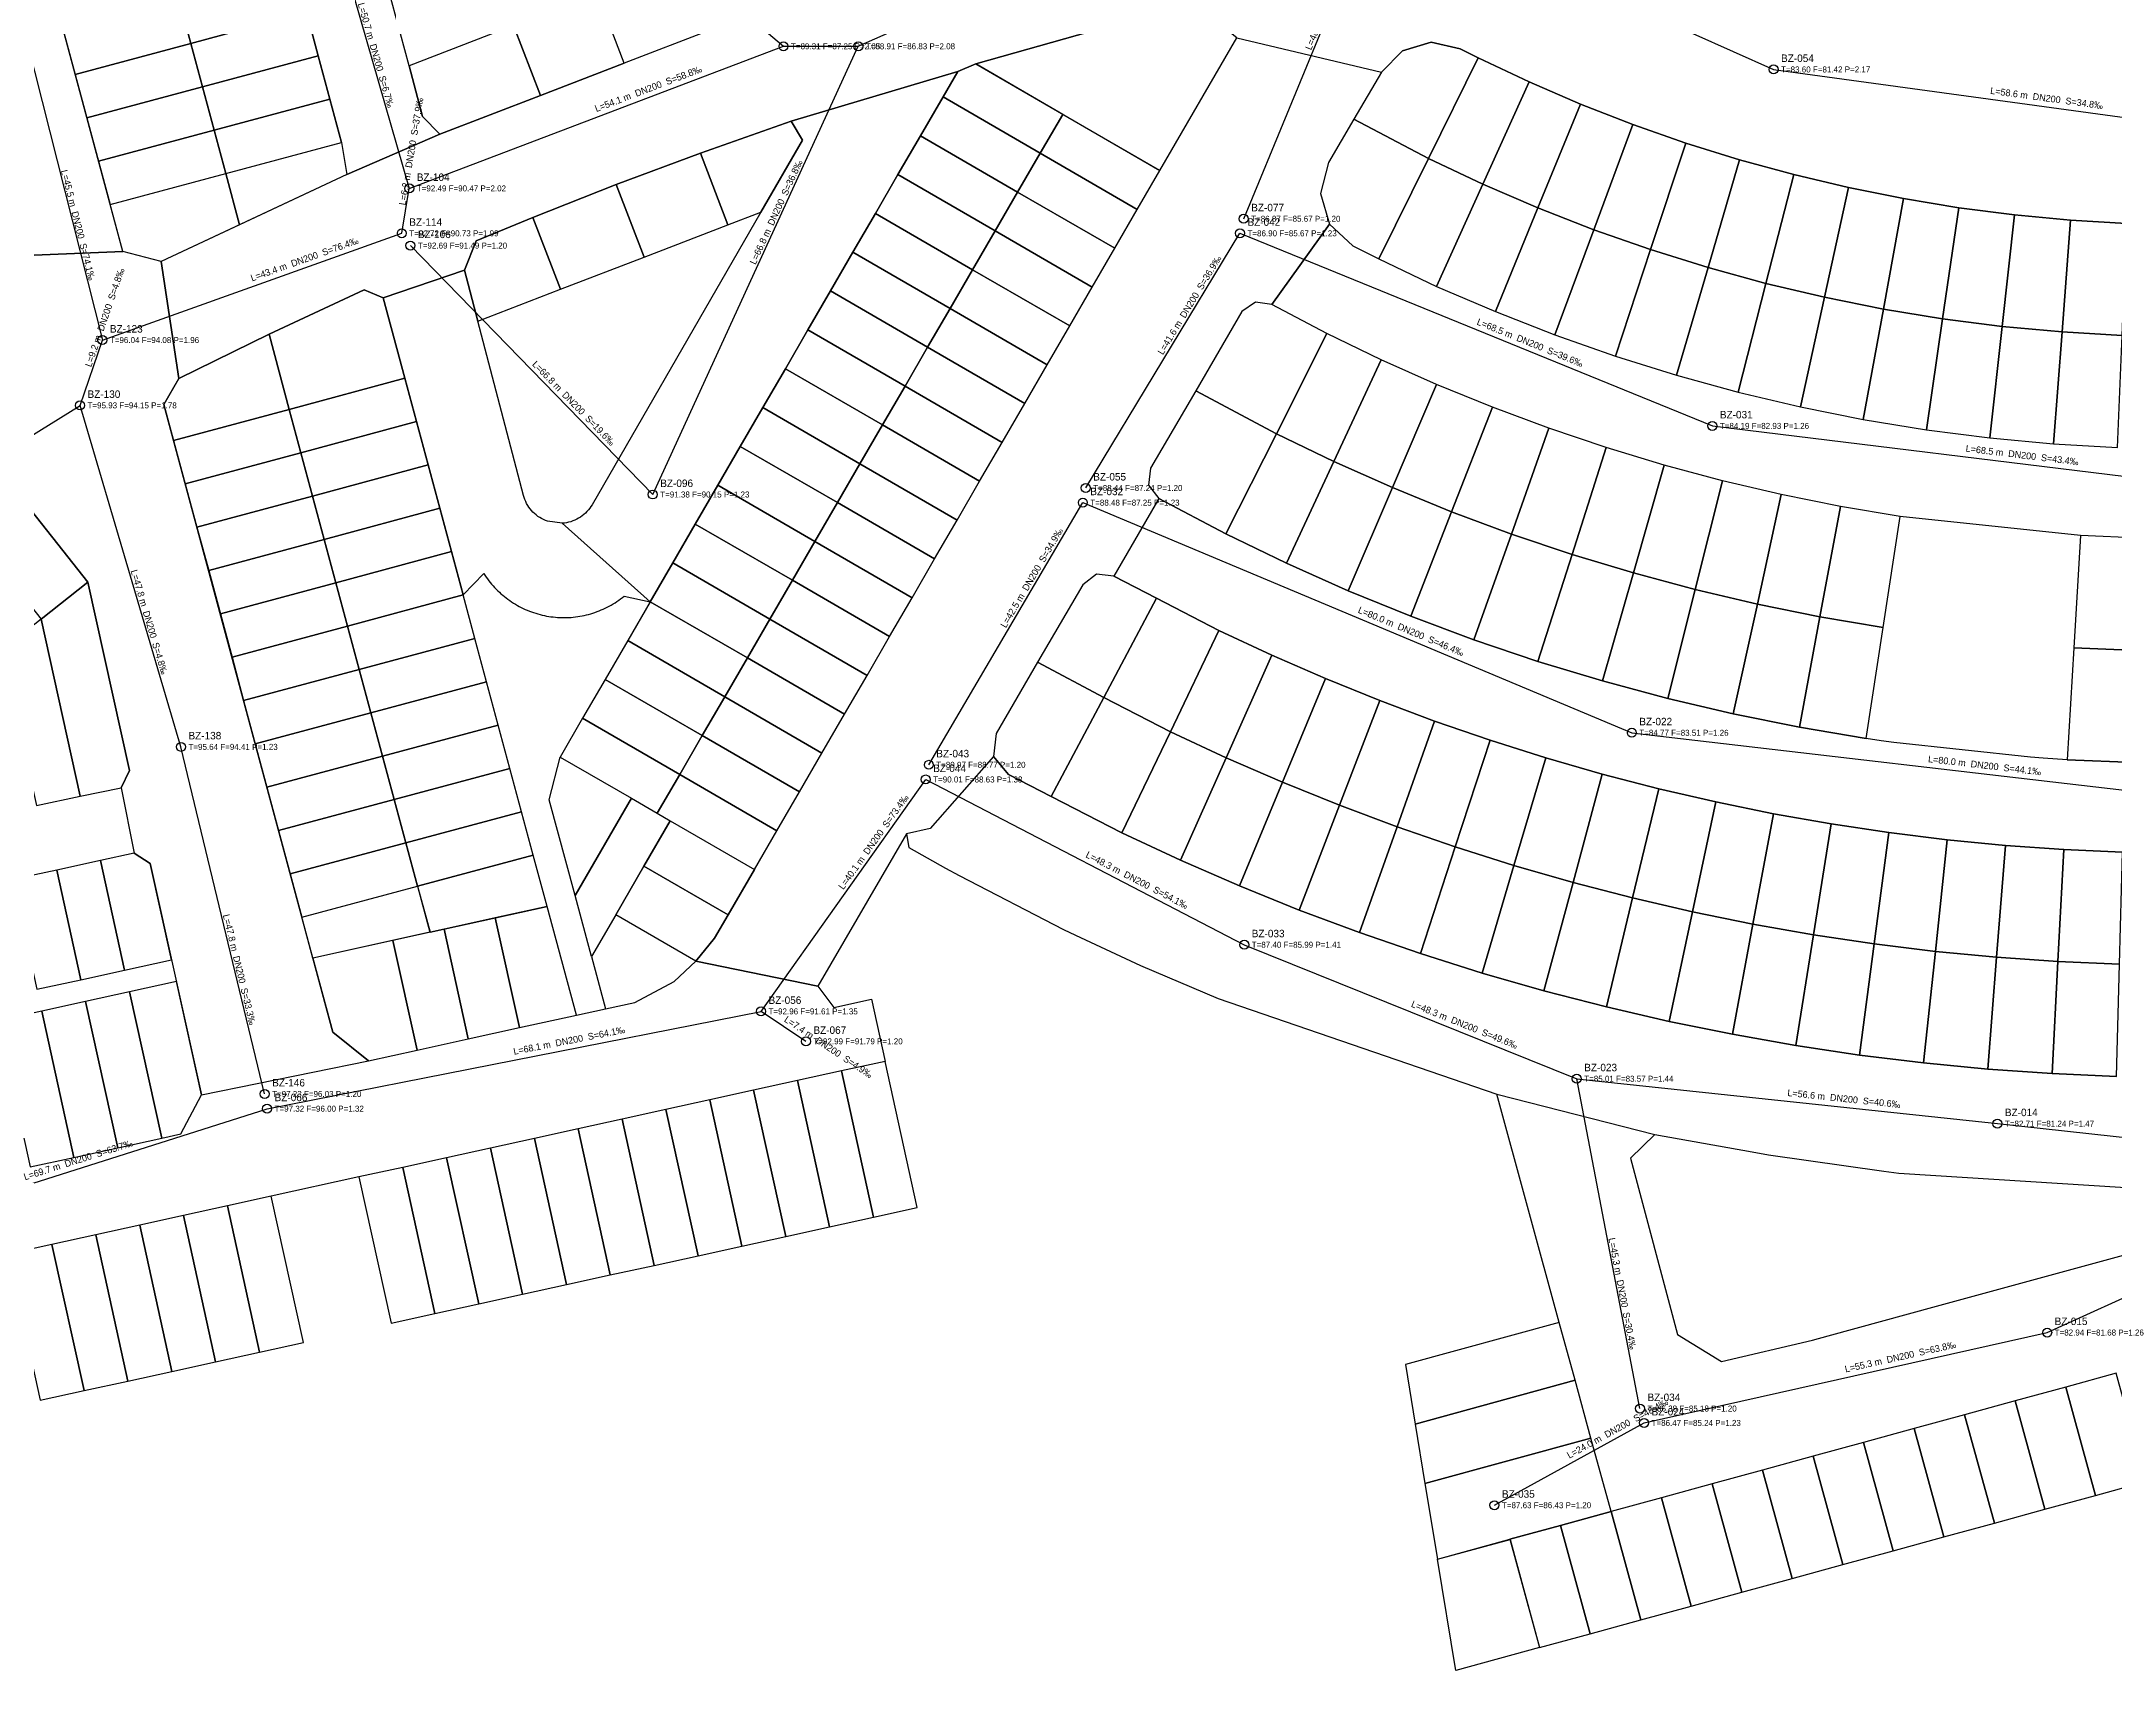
# Model space of a CAD drawing. Header units: metres. Extents: x 308147 to 309178, y 8622681 to 8623301.
# Drawn here: x 308468.3 to 308745.4, y 8622681.4 to 8622899.1 of the extents above; entities that cross this region are included whole.
import ezdxf

# ---------------------------------------------------------------- set-up
doc = ezdxf.new("R2010")
doc.units = ezdxf.units.M
for name, color, linetype in [('BUZONES', 2, 'Continuous'), ('CALLES', 8, 'Continuous'), ('DESAGUE_DN200', 3, 'Continuous'), ('LOTES', 9, 'Continuous'), ('LOTES_SIN_RED', 6, 'Continuous'), ('TEXTO_BUZONES', 7, 'Continuous'), ('TEXTO_TRAMOS', 7, 'Continuous')]:
    doc.layers.add(name, color=color, linetype=linetype)

msp = doc.modelspace()

# ---------------------------------------------------------------- linework, layer by layer
at = {"layer": 'BUZONES'}
for centre in [(308567.5, 8622898.5), (308577.5, 8622898.5), (308699.8, 8622895.4), (308517.5, 8622879.5), (308516.5, 8622873.5), (308628.5, 8622873.5), (308629, 8622875.44), (308517.65, 8622871.86), (308476.49, 8622859.23), (308473.5, 8622850.5), (308691.62, 8622847.76), (308550.03, 8622838.59), (308607.5, 8622837.5), (308607.89, 8622839.46), (308486.99, 8622804.86), (308680.86, 8622806.74), (308586.92, 8622802.46), (308586.5, 8622800.5), (308629.07, 8622778.41), (308564.5, 8622769.5), (308570.5, 8622765.5), (308673.5, 8622760.5), (308498.17, 8622758.47), (308498.5, 8622756.5), (308729.71, 8622754.5), (308736.36, 8622726.58), (308681.95, 8622716.42), (308682.5, 8622714.5), (308662.5, 8622703.5)]:
    msp.add_circle(centre, 0.6, dxfattribs=at)
at = {"layer": 'CALLES'}
for points in [[(308450, 8622920.53), (308456.47, 8622895.6), (308461.25, 8622877.19), (308463.04, 8622870.42), (308479.21, 8622871.09), (308479.21, 8622871.09), (308479.21, 8622871.09), (308460.64, 8622940.1)], [(308503.75, 8622903.04), (308505.31, 8622897.24), (308506.87, 8622891.45), (308506.87, 8622891.45), (308508.43, 8622885.65), (308509.16, 8622881.37), (308521.58, 8622886.77), (308519.28, 8622889.13), (308517.46, 8622895.89), (308514, 8622908.77)], [(308557.55, 8622900.6), (308546.23, 8622896.25), (308535.03, 8622891.94), (308521.58, 8622886.77), (308509.16, 8622881.37), (308484.34, 8622869.71), (308486.69, 8622854.1), (308486.69, 8622854.1), (308498.76, 8622860.02), (308511.47, 8622865.95), (308514.01, 8622864.89), (308524.86, 8622868.57), (308526.45, 8622872.5), (308534, 8622875.61), (308545.15, 8622880.01), (308556.39, 8622884.21), (308568.54, 8622888.47), (308590.78, 8622895.11), (308593.22, 8622896.13), (308622.09, 8622904.3)], [(308628.09, 8622899.64), (308647.4, 8622895.06), (308650.21, 8622897.91), (308654.04, 8622899.03), (308657.94, 8622898.17), (308660.34, 8622896.96), (308667.12, 8622893.75), (308674.02, 8622890.78), (308681.01, 8622888.05), (308688.09, 8622885.56), (308695.26, 8622883.33), (308702.5, 8622881.34), (308709.8, 8622879.61), (308717.16, 8622878.14), (308724.57, 8622876.92), (308732.01, 8622875.96), (308739.48, 8622875.27), (308746.98, 8622874.83)], [(308748.86, 8622832.74), (308740.79, 8622833.09), (308716.71, 8622835.63), (308708.75, 8622836.98), (308700.83, 8622838.58), (308692.97, 8622840.43), (308685.17, 8622842.52), (308677.44, 8622844.86), (308669.79, 8622847.44), (308662.22, 8622850.25), (308654.75, 8622853.31), (308647.37, 8622856.6), (308640.11, 8622860.12), (308632.76, 8622863.97), (308640.45, 8622874.72), (308640.45, 8622874.72), (308643.58, 8622871.82), (308647.03, 8622870.07), (308654.77, 8622866.41), (308662.62, 8622863.03), (308670.59, 8622859.92), (308678.66, 8622857.09), (308686.82, 8622854.54), (308695.07, 8622852.28), (308703.39, 8622850.3), (308711.78, 8622848.62), (308720.22, 8622847.24), (308728.7, 8622846.15), (308737.22, 8622845.35), (308745.76, 8622844.86)], [(308748.06, 8622802.76), (308739.05, 8622803.14), (308735.82, 8622803.34), (308734.12, 8622803.47), (308715.89, 8622805.43), (308714.19, 8622805.67), (308712.15, 8622805.98), (308703.26, 8622807.49), (308694.42, 8622809.27), (308685.65, 8622811.34), (308676.94, 8622813.68), (308668.31, 8622816.29), (308659.76, 8622819.17), (308651.31, 8622822.32), (308642.97, 8622825.73), (308634.73, 8622829.4), (308626.61, 8622833.33), (308617.66, 8622838.04), (308611.62, 8622827.66), (308617.33, 8622824.72), (308625.68, 8622820.41), (308632.77, 8622817.1), (308639.92, 8622813.98), (308647.18, 8622811.05), (308654.51, 8622808.3), (308661.91, 8622805.75), (308669.37, 8622803.39), (308676.9, 8622801.23), (308684.48, 8622799.26), (308692.1, 8622797.5), (308699.77, 8622795.93), (308707.48, 8622794.57), (308715.22, 8622793.41), (308722.99, 8622792.45), (308730.79, 8622791.69), (308738.6, 8622791.14), (308746.42, 8622790.8)], [(308745.62, 8622760.81), (308737.01, 8622761.19), (308728.42, 8622761.79), (308719.84, 8622762.61), (308711.29, 8622763.67), (308702.77, 8622764.94), (308694.29, 8622766.44), (308685.85, 8622768.16), (308677.46, 8622770.1), (308669.12, 8622772.25), (308660.84, 8622774.63), (308652.62, 8622777.22), (308644.48, 8622780.03), (308636.41, 8622783.04), (308628.43, 8622786.27), (308620.53, 8622789.71), (308612.72, 8622793.35), (308603.28, 8622798.21), (308597.57, 8622801.15), (308595.57, 8622803.55), (308587.11, 8622793.93), (308583.93, 8622793.24), (308584.27, 8622791.42), (308589.16, 8622788.66), (308590.97, 8622787.66), (308604.9, 8622780.47), (308606.52, 8622779.69), (308615.21, 8622775.65), (308625.59, 8622771.21), (308662.81, 8622758.44), (308683.95, 8622753.04), (308696.92, 8622750.71), (308699.12, 8622750.34), (308714.54, 8622748.14), (308716.53, 8622747.89), (308751.12, 8622745.68)], [(308466.83, 8622748.71), (308472.69, 8622749.99), (308478.55, 8622751.28), (308484.41, 8622752.57), (308486.99, 8622753.14), (308489.73, 8622758.33), (308512.04, 8622762.9), (308518.54, 8622764.33), (308525.37, 8622765.83), (308532.21, 8622767.34), (308539.82, 8622769.01), (308543.73, 8622769.86), (308547.65, 8622770.69), (308552.89, 8622773.51), (308555.78, 8622776.23), (308572.07, 8622772.88), (308574.21, 8622770.01), (308579.26, 8622771.13), (308581.09, 8622762.82), (308575.23, 8622761.54), (308569.37, 8622760.25), (308563.51, 8622758.96), (308557.65, 8622757.67), (308551.79, 8622756.38), (308545.93, 8622755.1), (308540.07, 8622753.81), (308534.21, 8622752.52), (308528.35, 8622751.23), (308522.49, 8622749.94), (308516.63, 8622748.65), (308510.77, 8622747.37), (308499.05, 8622744.79), (308493.19, 8622743.5), (308487.33, 8622742.21), (308481.47, 8622740.93), (308475.61, 8622739.64), (308469.75, 8622738.35), (308463.89, 8622737.06)], [(308745.59, 8622721.13), (308738.84, 8622719.29), (308732.09, 8622717.44), (308725.33, 8622715.59), (308718.58, 8622713.74), (308711.83, 8622711.89), (308705.08, 8622710.04), (308698.33, 8622708.19), (308691.58, 8622706.34), (308684.83, 8622704.49), (308678.08, 8622702.64), (308675.39, 8622712.48), (308673.28, 8622720.2), (308671.16, 8622727.91), (308662.81, 8622758.44), (308683.95, 8622753.04), (308680.67, 8622749.87), (308686.97, 8622726.33), (308692.85, 8622722.73), (308692.85, 8622722.73), (308705.02, 8622725.56), (308707.1, 8622726.13), (308721.59, 8622730.1), (308723.52, 8622730.63), (308752.42, 8622738.54)]]:
    msp.add_lwpolyline(points, dxfattribs=at)
for points in [[(308555.78, 8622776.23), (308558.27, 8622779.29), (308560.09, 8622782.4), (308563.61, 8622788.45), (308566.62, 8622793.64), (308569.63, 8622798.83), (308572.64, 8622804.02), (308575.65, 8622809.21), (308578.66, 8622814.4), (308581.67, 8622819.59), (308584.68, 8622824.78), (308587.69, 8622829.97), (308590.7, 8622835.16), (308593.71, 8622840.35), (308596.72, 8622845.54), (308599.73, 8622850.74), (308602.74, 8622855.93), (308605.75, 8622861.12), (308608.76, 8622866.31), (308611.77, 8622871.5), (308614.78, 8622876.69), (308617.79, 8622881.88), (308628.09, 8622899.64), (308647.4, 8622895.06), (308643.72, 8622888.76), (308640.34, 8622882.95), (308639.26, 8622878.82), (308640.45, 8622874.72), (308632.76, 8622863.97), (308630.56, 8622864.3), (308628.74, 8622863.03), (308622.58, 8622852.46), (308616.54, 8622842.09), (308616.27, 8622839.83), (308617.66, 8622838.04), (308611.62, 8622827.66), (308609.31, 8622827.96), (308607.48, 8622826.53), (308601.44, 8622816.16), (308595.91, 8622806.65), (308595.57, 8622803.55), (308587.11, 8622793.93), (308583.93, 8622793.24), (308572.07, 8622772.88), (308555.78, 8622776.23)], [(308549.69, 8622824.26), (308552.7, 8622829.45), (308555.71, 8622834.64), (308558.72, 8622839.83), (308561.73, 8622845.02), (308564.74, 8622850.21), (308567.75, 8622855.4), (308570.76, 8622860.59), (308573.77, 8622865.79), (308576.78, 8622870.98), (308579.79, 8622876.17), (308582.8, 8622881.36), (308585.81, 8622886.55), (308588.82, 8622891.74), (308590.78, 8622895.11), (308568.54, 8622888.47), (308570.03, 8622885.94), (308564.49, 8622876.34), (308541.93, 8622837.23), (308541.77, 8622836.99), (308541.61, 8622836.75), (308541.43, 8622836.53), (308541.24, 8622836.31), (308541.04, 8622836.11), (308540.82, 8622835.91), (308540.6, 8622835.73), (308540.36, 8622835.57), (308540.12, 8622835.42), (308539.87, 8622835.28), (308539.61, 8622835.15), (308539.34, 8622835.05), (308539.07, 8622834.95), (308538.79, 8622834.88), (308538.51, 8622834.82), (308538.22, 8622834.77), (308537.94, 8622834.74), (308549.69, 8622824.26)], [(308489.73, 8622758.33), (308512.04, 8622762.9), (308507.29, 8622766.73), (308484.71, 8622850.64), (308486.69, 8622854.1), (308484.34, 8622869.71), (308479.21, 8622871.09), (308463.04, 8622870.42), (308461.55, 8622859.43), (308456.81, 8622851.1), (308459.53, 8622840.49), (308465.02, 8622838.95), (308474.56, 8622826.88), (308480.13, 8622801.68), (308478.98, 8622799.39), (308480.74, 8622790.67), (308482.88, 8622789.29), (308489.73, 8622758.33)], [(308526.64, 8622861.76), (308524.86, 8622868.57), (308514.01, 8622864.89), (308516.91, 8622854.13), (308518.47, 8622848.33), (308520.03, 8622842.54), (308521.59, 8622836.75), (308523.15, 8622830.95), (308524.71, 8622825.16), (308527.44, 8622828.04), (308527.6, 8622827.79), (308527.77, 8622827.55), (308527.94, 8622827.3), (308528.12, 8622827.07), (308528.31, 8622826.83), (308528.5, 8622826.6), (308528.7, 8622826.38), (308528.9, 8622826.16), (308529.1, 8622825.94), (308529.31, 8622825.73), (308529.53, 8622825.53), (308529.75, 8622825.33), (308529.98, 8622825.13), (308530.21, 8622824.94), (308530.44, 8622824.76), (308530.68, 8622824.58), (308530.92, 8622824.41), (308531.17, 8622824.24), (308531.42, 8622824.08), (308531.68, 8622823.92), (308531.94, 8622823.77), (308532.2, 8622823.63), (308532.46, 8622823.49), (308532.73, 8622823.36), (308533, 8622823.24), (308533.27, 8622823.12), (308533.55, 8622823.01), (308533.83, 8622822.9), (308534.11, 8622822.8), (308534.4, 8622822.71), (308534.68, 8622822.63), (308534.97, 8622822.55), (308535.26, 8622822.48), (308535.55, 8622822.41), (308535.84, 8622822.35), (308536.14, 8622822.3), (308536.43, 8622822.26), (308536.73, 8622822.22), (308537.02, 8622822.19), (308537.32, 8622822.17), (308537.62, 8622822.15), (308537.92, 8622822.14), (308538.21, 8622822.14), (308538.51, 8622822.14), (308538.81, 8622822.16), (308539.11, 8622822.17), (308539.41, 8622822.2), (308539.7, 8622822.23), (308540, 8622822.27), (308540.29, 8622822.32), (308540.59, 8622822.37), (308540.88, 8622822.43), (308541.17, 8622822.5), (308541.46, 8622822.57), (308541.74, 8622822.65), (308542.03, 8622822.74), (308542.31, 8622822.83), (308542.59, 8622822.94), (308542.87, 8622823.04), (308543.15, 8622823.16), (308543.42, 8622823.28), (308543.69, 8622823.4), (308543.96, 8622823.54), (308544.22, 8622823.67), (308544.48, 8622823.82), (308544.74, 8622823.97), (308544.99, 8622824.13), (308545.24, 8622824.29), (308545.49, 8622824.46), (308545.73, 8622824.63), (308545.97, 8622824.82), (308546.2, 8622825), (308549.69, 8622824.26), (308537.94, 8622834.74), (308535.95, 8622835.01), (308535.68, 8622835.11), (308535.42, 8622835.23), (308535.16, 8622835.36), (308534.92, 8622835.51), (308534.68, 8622835.67), (308534.45, 8622835.85), (308534.23, 8622836.03), (308534.02, 8622836.23), (308533.83, 8622836.44), (308533.64, 8622836.67), (308533.47, 8622836.9), (308533.32, 8622837.14), (308533.18, 8622837.39), (308533.05, 8622837.65), (308532.94, 8622837.92), (308532.84, 8622838.19), (308532.76, 8622838.46), (308526.64, 8622861.76)], [(308675.39, 8622712.48), (308653.22, 8622706.41), (308654.88, 8622696.29), (308664.57, 8622698.94), (308671.32, 8622700.79), (308678.08, 8622702.64), (308675.39, 8622712.48)]]:
    msp.add_lwpolyline(points, close=True, dxfattribs=at)
at = {"layer": 'DESAGUE_DN200'}
for p, q in [((308503.7, 8622927.43), (308517.5, 8622879.5)), ((308536.9, 8622924.41), (308567.5, 8622898.5)), ((308577.5, 8622898.5), (308629.5, 8622921.5)), ((308629, 8622875.44), (308647, 8622919)), ((308647, 8622919), (308699.8, 8622895.4)), ((308465.39, 8622903.09), (308476.49, 8622859.23)), ((308517.5, 8622879.5), (308567.5, 8622898.5)), ((308550.03, 8622838.59), (308577.5, 8622898.5)), ((308567.5, 8622898.5), (308577.5, 8622898.5)), ((308699.8, 8622895.4), (308757.61, 8622887.5)), ((308516.5, 8622873.5), (308517.5, 8622879.5)), ((308476.49, 8622859.23), (308516.5, 8622873.5)), ((308517.65, 8622871.86), (308550.03, 8622838.59)), ((308607.89, 8622839.46), (308628.5, 8622873.5)), ((308628.5, 8622873.5), (308691.62, 8622847.76)), ((308473.5, 8622850.5), (308476.49, 8622859.23)), ((308428.49, 8622822.56), (308473.5, 8622850.5)), ((308486.99, 8622804.86), (308473.5, 8622850.5)), ((308691.62, 8622847.76), (308759.23, 8622839.5)), ((308586.92, 8622802.46), (308607.5, 8622837.5)), ((308607.5, 8622837.5), (308680.86, 8622806.74)), ((308498.17, 8622758.47), (308486.99, 8622804.86)), ((308680.86, 8622806.74), (308759.96, 8622797.5)), ((308564.5, 8622769.5), (308586.5, 8622800.5)), ((308586.5, 8622800.5), (308629.07, 8622778.41)), ((308629.07, 8622778.41), (308673.5, 8622760.5)), ((308498.5, 8622756.5), (308564.5, 8622769.5)), ((308570.5, 8622765.5), (308564.5, 8622769.5)), ((308673.5, 8622760.5), (308729.71, 8622754.5)), ((308681.95, 8622716.42), (308673.5, 8622760.5)), ((308433.8, 8622735.94), (308498.5, 8622756.5)), ((308729.71, 8622754.5), (308784.5, 8622748.5)), ((308736.36, 8622726.58), (308784.5, 8622748.5)), ((308682.5, 8622714.5), (308736.36, 8622726.58)), ((308662.5, 8622703.5), (308682.5, 8622714.5))]:
    msp.add_line(p, q, dxfattribs=at)
at = {"layer": 'LOTES'}
for points in [[(308486.74, 8622904.67), (308488.3, 8622898.88), (308503.75, 8622903.04), (308502.19, 8622908.83)], [(308542.64, 8622905.58), (308550.58, 8622908.63), (308557.4, 8622904.71), (308557.55, 8622900.6), (308546.23, 8622896.25)], [(308471.29, 8622900.52), (308472.85, 8622894.72), (308488.3, 8622898.88), (308486.74, 8622904.67)], [(308542.64, 8622905.58), (308531.44, 8622901.27), (308535.03, 8622891.94), (308546.23, 8622896.25)], [(308488.3, 8622898.88), (308489.86, 8622893.09), (308505.31, 8622897.24), (308503.75, 8622903.04)], [(308628.09, 8622899.64), (308622.09, 8622904.3), (308593.22, 8622896.13), (308617.79, 8622881.88)], [(308517.46, 8622895.89), (308519.28, 8622889.13), (308521.58, 8622886.77), (308535.03, 8622891.94), (308531.44, 8622901.27)], [(308660.34, 8622896.96), (308657.94, 8622898.17), (308654.04, 8622899.03), (308650.21, 8622897.91), (308647.4, 8622895.06), (308643.72, 8622888.76), (308653.69, 8622883.52)], [(308472.85, 8622894.72), (308474.41, 8622888.93), (308489.86, 8622893.09), (308488.3, 8622898.88)], [(308489.86, 8622893.09), (308491.42, 8622887.29), (308506.87, 8622891.45), (308505.31, 8622897.24)], [(308667.12, 8622893.75), (308660.34, 8622896.96), (308653.69, 8622883.52), (308660.95, 8622880.08)], [(308593.22, 8622896.13), (308590.78, 8622895.11), (308588.82, 8622891.74), (308601.8, 8622884.21), (308604.81, 8622889.4)], [(308674.02, 8622890.78), (308667.12, 8622893.75), (308660.95, 8622880.08), (308668.32, 8622876.9)], [(308474.41, 8622888.93), (308475.97, 8622883.13), (308491.42, 8622887.29), (308489.86, 8622893.09)], [(308491.42, 8622887.29), (308492.98, 8622881.5), (308508.43, 8622885.65), (308506.87, 8622891.45)], [(308588.82, 8622891.74), (308585.81, 8622886.55), (308598.79, 8622879.02), (308601.8, 8622884.21)], [(308681.01, 8622888.05), (308674.02, 8622890.78), (308668.32, 8622876.9), (308675.8, 8622873.98)], [(308570.03, 8622885.94), (308568.54, 8622888.47), (308556.39, 8622884.21), (308560.08, 8622874.64), (308564.49, 8622876.34)], [(308604.81, 8622889.4), (308601.8, 8622884.21), (308614.78, 8622876.69), (308617.79, 8622881.88)], [(308653.69, 8622883.52), (308643.72, 8622888.76), (308640.34, 8622882.95), (308639.26, 8622878.82), (308640.45, 8622874.72), (308643.58, 8622871.82), (308647.03, 8622870.07)], [(308688.09, 8622885.56), (308681.01, 8622888.05), (308675.8, 8622873.98), (308683.37, 8622871.32)], [(308475.97, 8622883.13), (308477.53, 8622877.34), (308492.98, 8622881.5), (308491.42, 8622887.29)], [(308492.98, 8622881.5), (308508.43, 8622885.65), (308509.16, 8622881.37), (308494.82, 8622874.64)], [(308585.81, 8622886.55), (308582.8, 8622881.36), (308595.78, 8622873.83), (308598.79, 8622879.02)], [(308695.26, 8622883.33), (308688.09, 8622885.56), (308683.37, 8622871.32), (308691.04, 8622868.93)], [(308556.39, 8622884.21), (308545.15, 8622880.01), (308548.88, 8622870.33), (308560.08, 8622874.64)], [(308601.8, 8622884.21), (308598.79, 8622879.02), (308611.77, 8622871.5), (308614.78, 8622876.69)], [(308660.95, 8622880.08), (308653.69, 8622883.52), (308647.03, 8622870.07), (308654.77, 8622866.41)], [(308702.5, 8622881.34), (308695.26, 8622883.33), (308691.04, 8622868.93), (308698.78, 8622866.81)], [(308477.53, 8622877.34), (308492.98, 8622881.5), (308494.82, 8622874.64), (308484.34, 8622869.71), (308479.21, 8622871.09)], [(308545.15, 8622880.01), (308534, 8622875.61), (308537.69, 8622866.02), (308548.88, 8622870.33)], [(308582.8, 8622881.36), (308579.79, 8622876.17), (308592.77, 8622868.64), (308595.78, 8622873.83)], [(308668.32, 8622876.9), (308660.95, 8622880.08), (308654.77, 8622866.41), (308662.62, 8622863.03)], [(308709.8, 8622879.61), (308702.5, 8622881.34), (308698.78, 8622866.81), (308706.6, 8622864.96)], [(308717.16, 8622878.14), (308709.8, 8622879.61), (308706.6, 8622864.96), (308714.47, 8622863.38)], [(308598.79, 8622879.02), (308595.78, 8622873.83), (308608.76, 8622866.31), (308611.77, 8622871.5)], [(308675.8, 8622873.98), (308668.32, 8622876.9), (308662.62, 8622863.03), (308670.59, 8622859.92)], [(308724.57, 8622876.92), (308717.16, 8622878.14), (308714.47, 8622863.38), (308722.39, 8622862.08)], [(308732.01, 8622875.96), (308724.57, 8622876.92), (308722.39, 8622862.08), (308730.36, 8622861.06)], [(308534, 8622875.61), (308526.45, 8622872.5), (308524.86, 8622868.57), (308526.64, 8622861.76), (308537.69, 8622866.02)], [(308579.79, 8622876.17), (308576.78, 8622870.98), (308589.76, 8622863.45), (308592.77, 8622868.64)], [(308739.48, 8622875.27), (308732.01, 8622875.96), (308730.36, 8622861.06), (308738.35, 8622860.31)], [(308746.98, 8622874.83), (308739.48, 8622875.27), (308738.35, 8622860.31), (308746.37, 8622859.84)], [(308595.78, 8622873.83), (308592.77, 8622868.64), (308605.75, 8622861.12), (308608.76, 8622866.31)], [(308683.37, 8622871.32), (308675.8, 8622873.98), (308670.59, 8622859.92), (308678.66, 8622857.09)], [(308691.04, 8622868.93), (308683.37, 8622871.32), (308678.66, 8622857.09), (308686.82, 8622854.54)], [(308576.78, 8622870.98), (308573.77, 8622865.79), (308586.75, 8622858.26), (308589.76, 8622863.45)], [(308592.77, 8622868.64), (308589.76, 8622863.45), (308602.74, 8622855.93), (308605.75, 8622861.12)], [(308698.78, 8622866.81), (308691.04, 8622868.93), (308686.82, 8622854.54), (308695.07, 8622852.28)], [(308514.01, 8622864.89), (308511.47, 8622865.95), (308498.76, 8622860.02), (308501.46, 8622849.97), (308516.91, 8622854.13)], [(308573.77, 8622865.79), (308570.76, 8622860.59), (308583.74, 8622853.07), (308586.75, 8622858.26)], [(308706.6, 8622864.96), (308698.78, 8622866.81), (308695.07, 8622852.28), (308703.39, 8622850.3)], [(308589.76, 8622863.45), (308586.75, 8622858.26), (308599.73, 8622850.74), (308602.74, 8622855.93)], [(308640.11, 8622860.12), (308632.76, 8622863.97), (308630.56, 8622864.3), (308628.74, 8622863.03), (308622.58, 8622852.46), (308633.36, 8622846.72)], [(308714.47, 8622863.38), (308706.6, 8622864.96), (308703.39, 8622850.3), (308711.78, 8622848.62)], [(308722.39, 8622862.08), (308714.47, 8622863.38), (308711.78, 8622848.62), (308720.22, 8622847.24)], [(308570.76, 8622860.59), (308567.75, 8622855.4), (308580.73, 8622847.88), (308583.74, 8622853.07)], [(308730.36, 8622861.06), (308722.39, 8622862.08), (308720.22, 8622847.24), (308728.7, 8622846.15)], [(308738.35, 8622860.31), (308730.36, 8622861.06), (308728.7, 8622846.15), (308737.22, 8622845.35)], [(308746.37, 8622859.84), (308738.35, 8622860.31), (308737.22, 8622845.35), (308745.76, 8622844.86)], [(308498.76, 8622860.02), (308486.69, 8622854.1), (308484.71, 8622850.64), (308486.01, 8622845.81), (308501.46, 8622849.97)], [(308586.75, 8622858.26), (308583.74, 8622853.07), (308596.72, 8622845.54), (308599.73, 8622850.74)], [(308647.37, 8622856.6), (308640.11, 8622860.12), (308633.36, 8622846.72), (308641.05, 8622843)], [(308567.75, 8622855.4), (308564.74, 8622850.21), (308577.72, 8622842.69), (308580.73, 8622847.88)], [(308654.75, 8622853.31), (308647.37, 8622856.6), (308641.05, 8622843), (308648.86, 8622839.52)], [(308516.91, 8622854.13), (308501.46, 8622849.97), (308503.02, 8622844.18), (308518.47, 8622848.33)], [(308583.74, 8622853.07), (308580.73, 8622847.88), (308593.71, 8622840.35), (308596.72, 8622845.54)], [(308633.36, 8622846.72), (308622.58, 8622852.46), (308616.54, 8622842.09), (308616.27, 8622839.83), (308617.66, 8622838.04), (308626.61, 8622833.33)], [(308662.22, 8622850.25), (308654.75, 8622853.31), (308648.86, 8622839.52), (308656.77, 8622836.29)], [(308501.46, 8622849.97), (308486.01, 8622845.81), (308487.57, 8622840.02), (308503.02, 8622844.18)], [(308564.74, 8622850.21), (308561.73, 8622845.02), (308574.71, 8622837.5), (308577.72, 8622842.69)], [(308669.79, 8622847.44), (308662.22, 8622850.26), (308656.77, 8622836.29), (308664.78, 8622833.3)], [(308518.47, 8622848.33), (308503.02, 8622844.18), (308504.58, 8622838.38), (308520.03, 8622842.54)], [(308580.73, 8622847.88), (308577.72, 8622842.69), (308590.7, 8622835.16), (308593.71, 8622840.35)], [(308641.05, 8622843), (308633.36, 8622846.72), (308626.61, 8622833.33), (308634.73, 8622829.4)], [(308677.44, 8622844.86), (308669.79, 8622847.44), (308664.78, 8622833.3), (308672.88, 8622830.57)], [(308503.02, 8622844.18), (308487.57, 8622840.02), (308489.13, 8622834.23), (308504.58, 8622838.38)], [(308561.73, 8622845.02), (308558.72, 8622839.83), (308571.7, 8622832.31), (308574.71, 8622837.5)], [(308685.17, 8622842.52), (308677.44, 8622844.86), (308672.88, 8622830.57), (308681.06, 8622828.1)], [(308520.03, 8622842.54), (308504.58, 8622838.38), (308506.14, 8622832.59), (308521.59, 8622836.75)], [(308577.72, 8622842.69), (308574.71, 8622837.5), (308587.69, 8622829.97), (308590.7, 8622835.16)], [(308648.86, 8622839.52), (308641.05, 8622843), (308634.73, 8622829.4), (308642.97, 8622825.73)], [(308692.97, 8622840.43), (308685.17, 8622842.52), (308681.06, 8622828.1), (308689.31, 8622825.88)], [(308455.9, 8622837.62), (308468.3, 8622821.93), (308474.56, 8622826.88), (308465.02, 8622838.95), (308459.53, 8622840.49)], [(308504.58, 8622838.38), (308489.13, 8622834.23), (308490.69, 8622828.43), (308506.14, 8622832.59)], [(308558.72, 8622839.83), (308555.71, 8622834.64), (308568.69, 8622827.12), (308571.7, 8622832.31)], [(308656.77, 8622836.29), (308648.86, 8622839.52), (308642.97, 8622825.73), (308651.31, 8622822.32)], [(308700.83, 8622838.58), (308692.97, 8622840.43), (308689.31, 8622825.88), (308697.63, 8622823.93)], [(308708.75, 8622836.98), (308700.83, 8622838.58), (308697.63, 8622823.93), (308706, 8622822.23)], [(308521.59, 8622836.75), (308506.14, 8622832.59), (308507.7, 8622826.79), (308523.15, 8622830.95)], [(308574.71, 8622837.5), (308571.7, 8622832.31), (308584.68, 8622824.78), (308587.69, 8622829.97)], [(308664.78, 8622833.3), (308656.77, 8622836.29), (308651.31, 8622822.31), (308659.76, 8622819.17)], [(308716.71, 8622835.63), (308708.75, 8622836.98), (308706, 8622822.23), (308714.43, 8622820.8)], [(308506.14, 8622832.59), (308490.69, 8622828.43), (308492.25, 8622822.64), (308507.7, 8622826.79)], [(308555.71, 8622834.64), (308552.7, 8622829.45), (308565.68, 8622821.93), (308568.69, 8622827.12)], [(308672.88, 8622830.57), (308664.78, 8622833.3), (308659.76, 8622819.17), (308668.31, 8622816.29)], [(308748.86, 8622832.74), (308740.79, 8622833.09), (308739.92, 8622818.11), (308748.46, 8622817.75)], [(308523.15, 8622830.95), (308507.7, 8622826.79), (308509.26, 8622821), (308524.71, 8622825.16)], [(308571.7, 8622832.31), (308568.69, 8622827.12), (308581.67, 8622819.59), (308584.68, 8622824.78)], [(308681.06, 8622828.1), (308672.88, 8622830.57), (308668.31, 8622816.29), (308676.94, 8622813.68)], [(308552.7, 8622829.45), (308549.69, 8622824.26), (308562.67, 8622816.74), (308565.68, 8622821.93)], [(308568.69, 8622827.12), (308565.68, 8622821.93), (308578.66, 8622814.4), (308581.67, 8622819.59)], [(308611.62, 8622827.66), (308609.31, 8622827.96), (308607.48, 8622826.53), (308601.44, 8622816.16), (308610.3, 8622811.46), (308617.33, 8622824.72)], [(308689.31, 8622825.88), (308681.06, 8622828.1), (308676.94, 8622813.68), (308685.65, 8622811.34)], [(308474.56, 8622826.88), (308468.3, 8622821.93), (308473.54, 8622798.26), (308478.98, 8622799.39), (308480.13, 8622801.68)], [(308507.7, 8622826.79), (308492.25, 8622822.64), (308493.81, 8622816.84), (308509.26, 8622821)], [(308524.71, 8622825.16), (308509.26, 8622821), (308510.81, 8622815.21), (308526.27, 8622819.36)], [(308549.69, 8622824.26), (308546.68, 8622819.07), (308559.66, 8622811.55), (308562.67, 8622816.74)], [(308617.33, 8622824.72), (308610.3, 8622811.46), (308619.21, 8622806.87), (308625.68, 8622820.41)], [(308697.63, 8622823.93), (308689.31, 8622825.88), (308685.65, 8622811.34), (308694.42, 8622809.27)], [(308565.68, 8622821.93), (308562.67, 8622816.74), (308575.65, 8622809.21), (308578.66, 8622814.4)], [(308706, 8622822.23), (308697.63, 8622823.93), (308694.42, 8622809.27), (308703.26, 8622807.49)], [(308714.43, 8622820.8), (308706, 8622822.23), (308703.26, 8622807.49), (308712.15, 8622805.98)], [(308509.26, 8622821), (308493.81, 8622816.84), (308495.36, 8622811.05), (308510.81, 8622815.21)], [(308632.77, 8622817.1), (308625.68, 8622820.41), (308619.21, 8622806.87), (308626.65, 8622803.41)], [(308562.67, 8622816.74), (308559.66, 8622811.55), (308572.64, 8622804.02), (308575.65, 8622809.21)], [(308610.3, 8622811.46), (308601.44, 8622816.16), (308595.91, 8622806.65), (308595.57, 8622803.55), (308597.57, 8622801.15), (308603.28, 8622798.21)], [(308639.92, 8622813.98), (308632.77, 8622817.1), (308626.65, 8622803.41), (308634.17, 8622800.13)], [(308748.46, 8622817.75), (308739.92, 8622818.11), (308739.05, 8622803.14), (308748.06, 8622802.76)], [(308510.81, 8622815.21), (308495.36, 8622811.05), (308496.92, 8622805.26), (308512.37, 8622809.41)], [(308647.18, 8622811.05), (308639.92, 8622813.98), (308634.17, 8622800.13), (308641.79, 8622797.05)], [(308559.66, 8622811.55), (308556.65, 8622806.36), (308569.63, 8622798.83), (308572.64, 8622804.02)], [(308610.3, 8622811.46), (308603.28, 8622798.21), (308612.72, 8622793.35), (308619.21, 8622806.87)], [(308654.51, 8622808.3), (308647.18, 8622811.05), (308641.79, 8622797.05), (308649.49, 8622794.16)], [(308512.37, 8622809.41), (308496.92, 8622805.26), (308498.48, 8622799.46), (308513.93, 8622803.62)], [(308661.91, 8622805.75), (308654.51, 8622808.3), (308649.49, 8622794.16), (308657.27, 8622791.48)], [(308556.65, 8622806.36), (308553.64, 8622801.17), (308566.62, 8622793.64), (308569.63, 8622798.83)], [(308626.65, 8622803.41), (308619.21, 8622806.87), (308612.72, 8622793.35), (308620.53, 8622789.71)], [(308669.37, 8622803.39), (308661.91, 8622805.75), (308657.27, 8622791.48), (308665.11, 8622789.01)], [(308513.93, 8622803.62), (308498.48, 8622799.46), (308500.04, 8622793.67), (308515.49, 8622797.83)], [(308634.17, 8622800.13), (308626.65, 8622803.41), (308620.53, 8622789.71), (308628.43, 8622786.27)], [(308676.9, 8622801.23), (308669.37, 8622803.39), (308665.11, 8622789.01), (308673.01, 8622786.74)], [(308553.64, 8622801.17), (308550.63, 8622795.98), (308552.36, 8622794.97), (308563.61, 8622788.45), (308566.62, 8622793.64)], [(308641.79, 8622797.05), (308634.17, 8622800.13), (308628.43, 8622786.27), (308636.41, 8622783.04)], [(308684.48, 8622799.26), (308676.9, 8622801.23), (308673.01, 8622786.74), (308680.97, 8622784.68)], [(308515.49, 8622797.83), (308500.04, 8622793.67), (308501.6, 8622787.87), (308517.05, 8622792.03)], [(308649.49, 8622794.16), (308641.79, 8622797.05), (308636.41, 8622783.04), (308644.48, 8622780.03)], [(308692.1, 8622797.5), (308684.48, 8622799.26), (308680.97, 8622784.68), (308688.98, 8622782.82)], [(308699.77, 8622795.93), (308692.1, 8622797.5), (308688.98, 8622782.82), (308697.03, 8622781.18)], [(308552.36, 8622794.97), (308563.61, 8622788.45), (308560.09, 8622782.4), (308548.85, 8622788.92)], [(308657.27, 8622791.48), (308649.49, 8622794.16), (308644.48, 8622780.03), (308652.62, 8622777.22)], [(308707.48, 8622794.57), (308699.77, 8622795.93), (308697.03, 8622781.18), (308705.13, 8622779.75)], [(308715.22, 8622793.41), (308707.48, 8622794.57), (308705.13, 8622779.75), (308713.26, 8622778.53)], [(308517.05, 8622792.03), (308501.6, 8622787.87), (308503.16, 8622782.08), (308518.61, 8622786.24)], [(308665.11, 8622789.01), (308657.27, 8622791.48), (308652.62, 8622777.22), (308660.84, 8622774.63)], [(308722.99, 8622792.45), (308715.22, 8622793.41), (308713.26, 8622778.53), (308721.42, 8622777.52)], [(308730.79, 8622791.69), (308722.99, 8622792.45), (308721.42, 8622777.52), (308729.6, 8622776.73)], [(308738.6, 8622791.14), (308730.79, 8622791.69), (308729.6, 8622776.73), (308737.8, 8622776.15)], [(308746.42, 8622790.8), (308738.6, 8622791.14), (308737.8, 8622776.15), (308746.02, 8622775.8)], [(308482.88, 8622789.29), (308480.74, 8622790.67), (308476.24, 8622789.68), (308479.46, 8622775.03), (308485.73, 8622776.41)], [(308560.09, 8622782.4), (308558.27, 8622779.29), (308555.78, 8622776.23), (308545.09, 8622782.43), (308548.85, 8622788.92)], [(308673.01, 8622786.74), (308665.11, 8622789.01), (308660.84, 8622774.63), (308669.12, 8622772.25)], [(308518.61, 8622786.24), (308520.26, 8622780.07), (308504.63, 8622776.63), (308503.16, 8622782.08)], [(308680.97, 8622784.68), (308673.01, 8622786.74), (308669.12, 8622772.25), (308677.46, 8622770.1)], [(308535.91, 8622783.51), (308528.99, 8622781.99), (308532.21, 8622767.34), (308539.82, 8622769.01)], [(308688.98, 8622782.82), (308680.97, 8622784.68), (308677.46, 8622770.1), (308685.85, 8622768.16)], [(308697.03, 8622781.18), (308688.98, 8622782.82), (308685.85, 8622768.16), (308694.29, 8622766.44)], [(308522.15, 8622780.48), (308515.32, 8622778.98), (308518.54, 8622764.33), (308525.37, 8622765.83)], [(308528.99, 8622781.99), (308522.15, 8622780.48), (308525.37, 8622765.83), (308532.21, 8622767.34)], [(308555.78, 8622776.23), (308545.09, 8622782.43), (308541.84, 8622776.84), (308543.73, 8622769.86), (308547.65, 8622770.69), (308552.89, 8622773.51)], [(308705.13, 8622779.75), (308697.03, 8622781.18), (308694.29, 8622766.44), (308702.77, 8622764.94)], [(308515.32, 8622778.98), (308504.63, 8622776.63), (308507.29, 8622766.73), (308512.04, 8622762.9), (308518.54, 8622764.33)], [(308713.26, 8622778.53), (308705.13, 8622779.75), (308702.77, 8622764.94), (308711.29, 8622763.67)], [(308721.42, 8622777.52), (308713.26, 8622778.53), (308711.29, 8622763.67), (308719.84, 8622762.61)], [(308729.6, 8622776.73), (308721.42, 8622777.52), (308719.84, 8622762.61), (308728.42, 8622761.79)], [(308737.8, 8622776.15), (308729.6, 8622776.73), (308728.42, 8622761.79), (308737.01, 8622761.19)], [(308746.02, 8622775.8), (308737.8, 8622776.15), (308737.01, 8622761.19), (308745.62, 8622760.81)], [(308480.11, 8622772.1), (308474.25, 8622770.82), (308478.55, 8622751.28), (308484.41, 8622752.57)], [(308484.41, 8622752.57), (308486.99, 8622753.14), (308489.73, 8622758.33), (308486.37, 8622773.48), (308480.11, 8622772.1)], [(308468.39, 8622769.53), (308462.53, 8622768.24), (308466.83, 8622748.71), (308472.69, 8622749.99)], [(308474.25, 8622770.82), (308468.39, 8622769.53), (308472.69, 8622749.99), (308478.55, 8622751.28)], [(308575.23, 8622761.54), (308569.37, 8622760.25), (308573.66, 8622740.71), (308579.52, 8622742)], [(308581.09, 8622762.82), (308575.23, 8622761.54), (308579.52, 8622742), (308585.38, 8622743.29)], [(308563.51, 8622758.96), (308557.65, 8622757.67), (308561.94, 8622738.14), (308567.8, 8622739.43)], [(308569.37, 8622760.25), (308563.51, 8622758.96), (308567.8, 8622739.43), (308573.66, 8622740.71)], [(308545.93, 8622755.1), (308540.07, 8622753.81), (308544.36, 8622734.27), (308550.22, 8622735.56)], [(308551.79, 8622756.38), (308545.93, 8622755.1), (308550.22, 8622735.56), (308556.08, 8622736.85)], [(308557.65, 8622757.67), (308551.79, 8622756.38), (308556.08, 8622736.85), (308561.94, 8622738.14)], [(308534.21, 8622752.52), (308528.35, 8622751.23), (308532.64, 8622731.7), (308538.5, 8622732.99)], [(308540.07, 8622753.81), (308534.21, 8622752.52), (308538.5, 8622732.99), (308544.36, 8622734.27)], [(308522.49, 8622749.94), (308516.63, 8622748.65), (308520.92, 8622729.12), (308526.78, 8622730.41)], [(308528.35, 8622751.23), (308522.49, 8622749.94), (308526.78, 8622730.41), (308532.64, 8622731.7)], [(308516.63, 8622748.65), (308510.77, 8622747.37), (308515.06, 8622727.83), (308520.92, 8622729.12)], [(308499.05, 8622744.79), (308493.19, 8622743.5), (308497.48, 8622723.97), (308503.34, 8622725.26)], [(308487.33, 8622742.21), (308481.47, 8622740.93), (308485.76, 8622721.39), (308491.62, 8622722.68)], [(308493.19, 8622743.5), (308487.33, 8622742.21), (308491.62, 8622722.68), (308497.48, 8622723.97)], [(308469.75, 8622738.35), (308463.89, 8622737.06), (308468.18, 8622717.53), (308474.04, 8622718.82)], [(308475.61, 8622739.64), (308469.75, 8622738.35), (308474.04, 8622718.82), (308479.9, 8622720.1)], [(308481.47, 8622740.93), (308475.61, 8622739.64), (308479.9, 8622720.1), (308485.76, 8622721.39)], [(308673.28, 8622720.2), (308671.16, 8622727.91), (308650.62, 8622722.29), (308651.92, 8622714.35)], [(308675.39, 8622712.48), (308673.28, 8622720.2), (308651.92, 8622714.35), (308653.22, 8622706.41)], [(308736.05, 8622702.97), (308742.8, 8622704.82), (308738.84, 8622719.29), (308732.09, 8622717.44)], [(308742.8, 8622704.82), (308749.55, 8622706.67), (308745.59, 8622721.13), (308738.84, 8622719.29)], [(308729.3, 8622701.12), (308736.05, 8622702.97), (308732.09, 8622717.44), (308725.33, 8622715.59)], [(308715.8, 8622697.42), (308722.55, 8622699.27), (308718.58, 8622713.74), (308711.83, 8622711.89)], [(308722.55, 8622699.27), (308729.3, 8622701.12), (308725.33, 8622715.59), (308718.58, 8622713.74)], [(308709.04, 8622695.57), (308715.8, 8622697.42), (308711.83, 8622711.89), (308705.08, 8622710.04)], [(308695.54, 8622691.87), (308702.29, 8622693.72), (308698.33, 8622708.19), (308691.58, 8622706.34)], [(308702.29, 8622693.72), (308709.04, 8622695.57), (308705.08, 8622710.04), (308698.33, 8622708.19)], [(308688.79, 8622690.02), (308695.54, 8622691.87), (308691.58, 8622706.34), (308684.83, 8622704.49)], [(308675.29, 8622686.32), (308682.04, 8622688.17), (308678.08, 8622702.64), (308671.32, 8622700.79)], [(308682.04, 8622688.17), (308688.79, 8622690.02), (308684.83, 8622704.49), (308678.08, 8622702.64)], [(308668.54, 8622684.47), (308675.29, 8622686.32), (308671.32, 8622700.79), (308664.57, 8622698.94)], [(308668.54, 8622684.47), (308657.32, 8622681.4), (308654.88, 8622696.29), (308664.58, 8622698.93)]]:
    msp.add_lwpolyline(points, close=True, dxfattribs=at)
at = {"layer": 'LOTES_SIN_RED'}
for points in [[(308468.3, 8622821.93), (308463.07, 8622817.8), (308467.67, 8622797.03), (308473.54, 8622798.26)], [(308526.27, 8622819.36), (308510.81, 8622815.21), (308512.37, 8622809.41), (308527.82, 8622813.57)], [(308546.68, 8622819.07), (308543.67, 8622813.88), (308556.65, 8622806.36), (308559.66, 8622811.55)], [(308527.82, 8622813.57), (308512.37, 8622809.41), (308513.93, 8622803.62), (308529.38, 8622807.78)], [(308543.67, 8622813.88), (308540.66, 8622808.69), (308553.64, 8622801.17), (308556.65, 8622806.36)], [(308529.38, 8622807.78), (308513.93, 8622803.62), (308515.49, 8622797.83), (308530.94, 8622801.98)], [(308540.66, 8622808.69), (308537.65, 8622803.5), (308547.17, 8622797.98), (308550.63, 8622795.98), (308553.64, 8622801.17)], [(308547.17, 8622797.98), (308539.65, 8622785.01), (308536.21, 8622797.79), (308537.65, 8622803.5)], [(308530.94, 8622801.98), (308515.49, 8622797.83), (308517.05, 8622792.03), (308532.5, 8622796.19)], [(308550.63, 8622795.98), (308552.36, 8622794.97), (308548.85, 8622788.92), (308545.09, 8622782.43), (308541.84, 8622776.84), (308539.65, 8622785.01), (308547.17, 8622797.98)], [(308532.5, 8622796.19), (308517.05, 8622792.03), (308518.61, 8622786.24), (308534.06, 8622790.39)], [(308470.38, 8622788.4), (308464.52, 8622787.11), (308467.74, 8622772.46), (308473.6, 8622773.74)], [(308476.24, 8622789.68), (308470.38, 8622788.4), (308473.6, 8622773.74), (308479.46, 8622775.03)], [(308518.61, 8622786.24), (308520.27, 8622780.07), (308535.91, 8622783.51), (308534.06, 8622790.39)]]:
    msp.add_lwpolyline(points, close=True, dxfattribs=at)

# ---------------------------------------------------------------- texts
at = {"layer": 'TEXTO_BUZONES'}
for s, height, p in [('T=89.31 F=87.25 P=2.05', 0.8, (308568.5, 8622898.1)), ('T=88.91 F=86.83 P=2.08', 0.8, (308578.5, 8622898.1)), ('BZ-054', 1, (308700.8, 8622896.4)), ('T=83.60 F=81.42 P=2.17', 0.8, (308700.8, 8622895)), ('T=92.49 F=90.47 P=2.02', 0.8, (308518.5, 8622879.1)), ('BZ-104', 1, (308518.5, 8622880.5)), ('BZ-077', 1, (308630, 8622876.44)), ('BZ-114', 1, (308517.5, 8622874.5)), ('BZ-042', 1, (308629.5, 8622874.5)), ('T=86.87 F=85.67 P=1.20', 0.8, (308630, 8622875.04)), ('T=92.72 F=90.73 P=1.99', 0.8, (308517.5, 8622873.1)), ('T=92.69 F=91.49 P=1.20', 0.8, (308518.65, 8622871.46)), ('BZ-106', 1, (308518.65, 8622872.86)), ('T=86.90 F=85.67 P=1.23', 0.8, (308629.5, 8622873.1)), ('BZ-123', 1, (308477.49, 8622860.23)), ('T=96.04 F=94.08 P=1.96', 0.8, (308477.49, 8622858.83)), ('BZ-130', 1, (308474.5, 8622851.5)), ('T=95.93 F=94.15 P=1.78', 0.8, (308474.5, 8622850.1)), ('BZ-031', 1, (308692.62, 8622848.76)), ('T=84.19 F=82.93 P=1.26', 0.8, (308692.62, 8622847.36)), ('BZ-055', 1, (308608.89, 8622840.46)), ('T=91.38 F=90.15 P=1.23', 0.8, (308551.03, 8622838.19)), ('BZ-096', 1, (308551.03, 8622839.59)), ('BZ-032', 1, (308608.5, 8622838.5)), ('T=88.44 F=87.24 P=1.20', 0.8, (308608.89, 8622839.06)), ('T=88.48 F=87.25 P=1.23', 0.8, (308608.5, 8622837.1)), ('BZ-022', 1, (308681.86, 8622807.74)), ('T=95.64 F=94.41 P=1.23', 0.8, (308487.99, 8622804.46)), ('BZ-138', 1, (308487.99, 8622805.86)), ('T=84.77 F=83.51 P=1.26', 0.8, (308681.86, 8622806.34)), ('BZ-044', 1, (308587.5, 8622801.5)), ('T=89.97 F=88.77 P=1.20', 0.8, (308587.92, 8622802.06)), ('BZ-043', 1, (308587.92, 8622803.46)), ('T=90.01 F=88.63 P=1.38', 0.8, (308587.5, 8622800.1)), ('BZ-033', 1, (308630.07, 8622779.41)), ('T=87.40 F=85.99 P=1.41', 0.8, (308630.07, 8622778.01)), ('T=92.96 F=91.61 P=1.35', 0.8, (308565.5, 8622769.1)), ('BZ-056', 1, (308565.5, 8622770.5)), ('BZ-067', 1, (308571.5, 8622766.5)), ('T=92.99 F=91.79 P=1.20', 0.8, (308571.5, 8622765.1)), ('T=85.01 F=83.57 P=1.44', 0.8, (308674.5, 8622760.1)), ('BZ-023', 1, (308674.5, 8622761.5)), ('T=97.23 F=96.03 P=1.20', 0.8, (308499.17, 8622758.07)), ('BZ-146', 1, (308499.17, 8622759.47)), ('BZ-066', 1, (308499.5, 8622757.5)), ('T=97.32 F=96.00 P=1.32', 0.8, (308499.5, 8622756.1)), ('BZ-014', 1, (308730.71, 8622755.5)), ('T=82.71 F=81.24 P=1.47', 0.8, (308730.71, 8622754.1)), ('BZ-015', 1, (308737.36, 8622727.58)), ('T=82.94 F=81.68 P=1.26', 0.8, (308737.36, 8622726.18)), ('T=86.38 F=85.18 P=1.20', 0.8, (308682.95, 8622716.02)), ('BZ-034', 1, (308682.95, 8622717.42)), ('BZ-024', 1, (308683.5, 8622715.5)), ('T=86.47 F=85.24 P=1.23', 0.8, (308683.5, 8622714.1)), ('BZ-035', 1, (308663.5, 8622704.5)), ('T=87.63 F=86.43 P=1.20', 0.8, (308663.5, 8622703.1))]:
    msp.add_text(s, height=height, dxfattribs=at).set_placement(p)
at = {"layer": 'TEXTO_TRAMOS'}
for s, rotation, p in [('L=48.2 m  DN200  S=28.1‰', 67.5477, (308638, 8622897.92)), ('L=50.7 m  DN200  S=6.7‰', -73.9365, (308510.6, 8622904.17)), ('L=54.1 m  DN200  S=58.8‰', 20.8068, (308542.5, 8622889.7)), ('L=6.2 m  DN200  S=37.9‰', 80.5377, (308517, 8622877.2)), ('L=58.6 m  DN200  S=34.8‰', -7.7812, (308728.71, 8622892.15)), ('L=66.8 m  DN200  S=36.8‰', 65.3649, (308563.76, 8622869.24)), ('L=45.5 m  DN200  S=74.1‰', -75.7957, (308470.94, 8622881.86)), ('L=43.4 m  DN200  S=76.4‰', 19.6301, (308496.49, 8622867.06)), ('L=9.2 m  DN200  S=4.8‰', 71.1045, (308474.99, 8622855.56)), ('L=41.6 m  DN200  S=36.9‰', 58.8085, (308618.2, 8622857.18)), ('L=68.5 m  DN200  S=39.6‰', -22.1841, (308660.06, 8622861.33)), ('L=66.8 m  DN200  S=19.6‰', -45.7828, (308533.84, 8622855.92)), ('L=68.5 m  DN200  S=43.4‰', -6.9662, (308725.43, 8622844.33)), ('L=42.5 m  DN200  S=34.9‰', 59.5726, (308597.21, 8622820.68)), ('L=47.8 m  DN200  S=4.8‰', 286.4668, (308480.25, 8622828.38)), ('L=80.0 m  DN200  S=46.4‰', -22.7493, (308644.18, 8622822.82)), ('L=80.0 m  DN200  S=44.1‰', -6.6615, (308720.41, 8622802.82)), ('L=40.1 m  DN200  S=73.4‰', 54.6375, (308575.5, 8622785.7)), ('L=48.3 m  DN200  S=54.1‰', -27.4287, (308607.79, 8622790.15)), ('L=47.8 m  DN200  S=33.3‰', 283.5515, (308492.58, 8622782.37)), ('L=7.4 m  DN200  S=4.9‰', 326.3099, (308567.5, 8622768.2)), ('L=48.3 m  DN200  S=49.6‰', -21.9508, (308651.29, 8622770.15)), ('L=68.1 m  DN200  S=64.1‰', 11.1429, (308531.5, 8622763.7)), ('L=56.6 m  DN200  S=40.6‰', -6.0928, (308701.61, 8622758.2)), ('L=69.7 m  DN200  S=63.7‰', 17.6253, (308466.15, 8622746.92)), ('L=45.3 m  DN200  S=30.4‰', 280.8532, (308677.73, 8622739.16)), ('L=55.3 m  DN200  S=63.8‰', 12.638, (308709.43, 8622721.24)), ('L=24.0 m  DN200  S=48.4‰', 28.8108, (308672.5, 8622709.7))]:
    msp.add_text(s, height=0.9, rotation=rotation, dxfattribs=at).set_placement(p)

doc.saveas('drawing.dxf')
